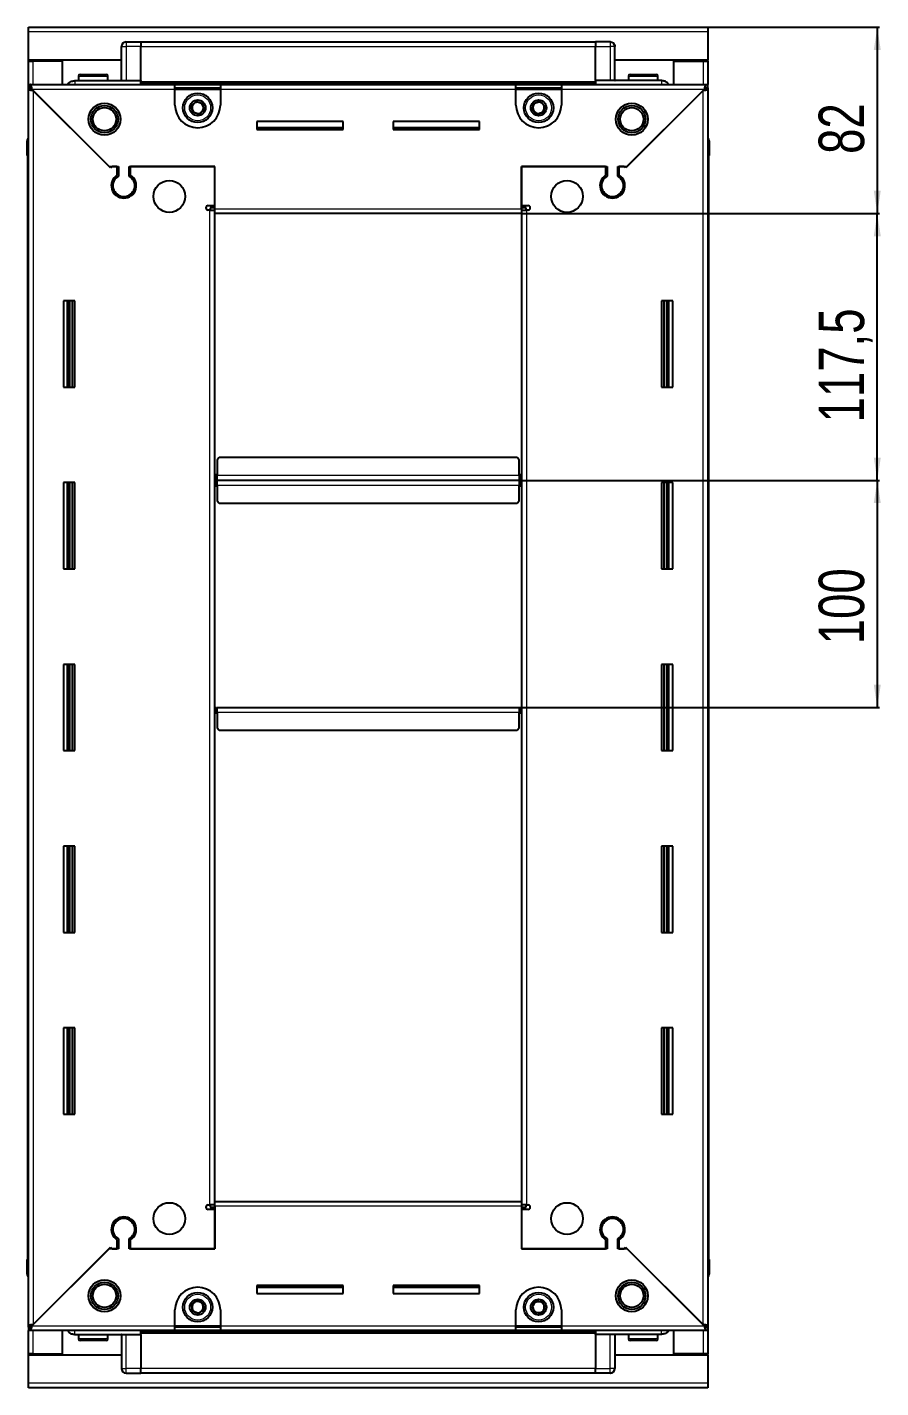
# Model space of a CAD drawing. Header units: millimetres. Extents: x 1014 to 4002, y -1721 to 1124.
# Drawn here: x 3627 to 4002, y 394 to 993 of the extents above; entities that cross this region are included whole.
import ezdxf

# ---------------------------------------------------------------- set-up
doc = ezdxf.new("R2010")
doc.units = ezdxf.units.MM
doc.layers.add('FORMAT', color=7, linetype='Continuous')
doc.styles.add('SLDTEXTSTYLE0', font='TXT', dxfattribs={"width": 0.75})
doc.dimstyles.new('SLDDIMSTYLE0', dxfattribs={"dimtxt": 20, "dimasz": 10, "dimexe": 0, "dimexo": 0.0625, "dimgap": 5, "dimtad": 2, "dimdec": 1, "dimrnd": 1e-09, "dimzin": 12, "dimdsep": 46, "dimtxsty": 'SLDTEXTSTYLE0', "dimsah": 1, "dimcen": 0.09, "dimadec": 0, "dimazin": 3, "dimtfac": 1, "dimtofl": 0, "dimtmove": 0, "dimatfit": 3, "dimfxl": 0, "dimfrac": 2, "dimtolj": 1, "dimtzin": 12, "dimarcsym": 0})

# ---------------------------------------------------------------- blocks, each defined once
blk = doc.blocks.new('_D_5')
at = {"layer": 'FORMAT'}
for p, q in [((3926.08, 993.07), (4001.57, 993.07)), ((4000.57, 993.07), (4000.57, 911.07)), ((3844.08, 911.07), (4001.57, 911.07))]:
    blk.add_line(p, q, dxfattribs=at)
for points in [[(4000.57, 993.07), (3999.04, 983.07), (4002.11, 983.07)], [(4000.57, 911.07), (4002.11, 921.07), (3999.04, 921.07)]]:
    blk.add_solid(points, dxfattribs=at)
at = {"layer": 'FORMAT', "insert": (3974.79, 937.29), "char_height": 20, "attachment_point": 1, "rotation": 90, "style": 'SLDTEXTSTYLE0'}
blk.add_mtext('82', dxfattribs=at)
blk = doc.blocks.new('_D_6')
at = {"layer": 'FORMAT'}
for p, q in [((3844.08, 911.07), (4001.57, 911.07)), ((4000.57, 793.57), (4000.57, 911.07)), ((3843.08, 793.57), (4001.57, 793.57))]:
    blk.add_line(p, q, dxfattribs=at)
for points in [[(4000.57, 911.07), (3999.04, 901.07), (4002.11, 901.07)], [(4000.57, 793.57), (4002.11, 803.57), (3999.04, 803.57)]]:
    blk.add_solid(points, dxfattribs=at)
at = {"layer": 'FORMAT', "insert": (3974.79, 819.07), "char_height": 20, "attachment_point": 1, "rotation": 90, "style": 'SLDTEXTSTYLE0'}
blk.add_mtext('117,5', dxfattribs=at)
blk = doc.blocks.new('_D_7')
at = {"layer": 'FORMAT'}
for p, q in [((3843.08, 793.57), (4001.57, 793.57)), ((4000.57, 793.57), (4000.57, 693.57)), ((3843.08, 693.57), (4001.57, 693.57))]:
    blk.add_line(p, q, dxfattribs=at)
for points in [[(4000.57, 793.57), (3999.04, 783.57), (4002.11, 783.57)], [(4000.57, 693.57), (4002.11, 703.57), (3999.04, 703.57)]]:
    blk.add_solid(points, dxfattribs=at)
at = {"layer": 'FORMAT', "insert": (3974.79, 721.4), "char_height": 20, "attachment_point": 1, "rotation": 90, "style": 'SLDTEXTSTYLE0'}
blk.add_mtext('100', dxfattribs=at)

msp = doc.modelspace()

# ---------------------------------------------------------------- linework, layer by layer
at = {"color": 7, "linetype": 'Continuous', "lineweight": 25}
for p, q in [((3627.07, 990.97), (3627.07, 993.07)), ((3627.07, 993.07), (3926.07, 993.07)), ((3627.07, 978.57), (3627.07, 990.97)), ((3926.07, 993.07), (3926.07, 990.97)), ((3926.07, 990.97), (3926.07, 978.57)), ((3668.07, 969.57), (3668.07, 984.57)), ((3668.75, 986.07), (3668.75, 986.07)), ((3670.07, 986.57), (3676.57, 986.57)), ((3670.07, 986.57), (3676.57, 986.57)), ((3676.57, 986.57), (3676.57, 986.57)), ((3676.57, 986.57), (3676.57, 986.57)), ((3676.57, 986.57), (3676.57, 984.57)), ((3876.57, 986.42), (3676.57, 986.42)), ((3676.57, 969.57), (3676.57, 984.57)), ((3876.57, 986.57), (3876.57, 986.57)), ((3883.07, 986.57), (3876.57, 986.57)), ((3883.07, 986.57), (3876.57, 986.57)), ((3876.57, 986.57), (3876.57, 984.57)), ((3876.57, 969.57), (3876.57, 984.57)), ((3885.07, 984.57), (3885.07, 984.57)), ((3885.07, 969.57), (3885.07, 984.57)), ((3668.07, 978.57), (3627.07, 978.57)), ((3627.07, 978.07), (3627.07, 978.57)), ((3627.07, 978.07), (3629.17, 978.07)), ((3627.07, 967.82), (3627.07, 978.07)), ((3628.57, 978.07), (3628.57, 978.57)), ((3642.07, 978.07), (3629.17, 978.07)), ((3642.07, 967.82), (3642.07, 978.07)), ((3926.07, 978.57), (3885.07, 978.57)), ((3911.07, 967.82), (3911.07, 978.07)), ((3911.07, 978.07), (3923.97, 978.07)), ((3923.97, 978.07), (3926.07, 978.07)), ((3924.57, 978.07), (3924.57, 978.57)), ((3926.07, 978.07), (3926.07, 978.57)), ((3926.07, 978.07), (3926.07, 967.82)), ((3649.07, 971.47), (3649.07, 969.57)), ((3649.87, 972.27), (3661.27, 972.27)), ((3662.07, 969.57), (3662.07, 971.47)), ((3891.07, 971.47), (3891.07, 969.57)), ((3891.87, 972.27), (3903.27, 972.27)), ((3904.07, 969.57), (3904.07, 971.47)), ((3627.07, 966.32), (3627.07, 967.82)), ((3627.07, 967.82), (3628.07, 967.82)), ((3627.07, 965.82), (3627.07, 966.32)), ((3627.07, 966.32), (3628.07, 966.32)), ((3627.07, 421.32), (3627.07, 965.82)), ((3628.57, 965.82), (3627.07, 965.82)), ((3628.07, 967.82), (3691.57, 967.82)), ((3628.07, 966.32), (3628.07, 967.82)), ((3628.67, 965.72), (3662.57, 931.82)), ((3663.27, 931.12), (3629.17, 965.22)), ((3647.57, 969.57), (3676.57, 969.57)), ((3676.5, 967.82), (3676.57, 969.54)), ((3676.57, 969.57), (3676.57, 969.07)), ((3676.57, 968.42), (3876.57, 968.42)), ((3691.57, 965.72), (3691.57, 967.82)), ((3691.57, 967.82), (3711.57, 967.82)), ((3691.57, 966.32), (3711.57, 966.32)), ((3691.57, 958.82), (3691.57, 965.72)), ((3711.57, 967.82), (3711.57, 965.72)), ((3711.57, 967.82), (3841.57, 967.82)), ((3711.57, 965.72), (3711.57, 958.82)), ((3841.57, 965.72), (3841.57, 967.82)), ((3841.57, 967.82), (3861.57, 967.82)), ((3841.57, 966.32), (3861.57, 966.32)), ((3841.57, 958.82), (3841.57, 965.72)), ((3861.57, 967.82), (3925.07, 967.82)), ((3861.57, 967.82), (3861.57, 965.72)), ((3861.57, 965.72), (3861.57, 958.82)), ((3876.57, 969.57), (3876.57, 969.07)), ((3905.57, 969.57), (3876.57, 969.57)), ((3876.57, 969.54), (3876.65, 967.82)), ((3923.97, 965.22), (3889.87, 931.12)), ((3890.57, 931.82), (3924.47, 965.72)), ((3924.57, 965.82), (3926.07, 965.82)), ((3925.07, 966.32), (3925.07, 967.82)), ((3925.07, 967.82), (3926.07, 967.82)), ((3925.07, 966.32), (3926.07, 966.32)), ((3926.07, 966.32), (3926.07, 967.82)), ((3926.07, 966.32), (3926.07, 965.82)), ((3926.07, 965.82), (3926.07, 421.32)), ((3765.57, 951.57), (3727.57, 951.57)), ((3727.57, 951.57), (3727.57, 948.07)), ((3765.57, 948.82), (3727.57, 948.82)), ((3727.57, 948.07), (3765.57, 948.07)), ((3765.57, 948.07), (3765.57, 951.57)), ((3825.57, 951.57), (3787.57, 951.57)), ((3787.57, 951.57), (3787.57, 948.07)), ((3825.57, 948.82), (3787.57, 948.82)), ((3787.57, 948.07), (3825.57, 948.07)), ((3825.57, 948.07), (3825.57, 951.57)), ((3626.57, 943.07), (3626.57, 936.57)), ((3626.57, 936.57), (3626.57, 943.07)), ((3926.07, 944.39), (3926.07, 944.39)), ((3926.57, 943.07), (3926.57, 936.57)), ((3926.57, 936.57), (3926.57, 943.07)), ((3626.57, 936.57), (3626.57, 936.57)), ((3627.07, 936.57), (3626.57, 936.57)), ((3626.72, 936.57), (3626.72, 450.57)), ((3926.07, 936.57), (3926.57, 936.57)), ((3926.42, 450.57), (3926.42, 936.57)), ((3926.57, 936.57), (3926.57, 936.57)), ((3926.57, 936.57), (3926.57, 936.57)), ((3662.57, 931.82), (3666.77, 931.82)), ((3663.97, 931.82), (3663.27, 931.12)), ((3666.07, 931.82), (3663.97, 931.82)), ((3666.07, 931.82), (3666.07, 927.93)), ((3666.77, 931.82), (3666.77, 927.53)), ((3671.37, 931.82), (3709.07, 931.82)), ((3671.37, 927.53), (3671.37, 931.82)), ((3672.07, 927.93), (3672.07, 931.82)), ((3709.07, 931.82), (3672.07, 931.82)), ((3709.07, 914.57), (3709.07, 931.82)), ((3709.07, 913.17), (3709.07, 931.82)), ((3844.07, 931.82), (3844.07, 914.57)), ((3881.07, 931.82), (3844.07, 931.82)), ((3844.07, 931.82), (3881.77, 931.82)), ((3844.07, 913.17), (3844.07, 931.82)), ((3881.07, 931.82), (3881.07, 927.93)), ((3881.77, 931.82), (3881.77, 927.53)), ((3886.37, 931.82), (3890.57, 931.82)), ((3886.37, 927.53), (3886.37, 931.82)), ((3889.17, 931.82), (3887.07, 931.82)), ((3887.07, 927.93), (3887.07, 931.82)), ((3889.87, 931.12), (3889.17, 931.82)), ((3667.07, 918.96), (3667.07, 918.2)), ((3886.07, 918.96), (3886.07, 918.2)), ((3706.22, 914.57), (3709.07, 914.57)), ((3706.97, 912.57), (3706.22, 912.57)), ((3706.97, 912.57), (3709.07, 912.57)), ((3709.07, 913.57), (3707.07, 913.57)), ((3707.07, 913.57), (3707.07, 912.57)), ((3709.07, 911.07), (3709.07, 913.17)), ((3709.07, 476.07), (3709.07, 911.07)), ((3844.07, 911.07), (3709.07, 911.07)), ((3844.07, 914.57), (3846.92, 914.57)), ((3846.07, 913.57), (3844.07, 913.57)), ((3844.07, 913.17), (3844.07, 911.07)), ((3844.07, 912.57), (3846.17, 912.57)), ((3844.07, 911.07), (3844.07, 476.07)), ((3846.07, 912.57), (3846.07, 913.57)), ((3846.92, 912.57), (3846.17, 912.57)), ((3647.57, 872.57), (3642.57, 872.57)), ((3642.57, 872.57), (3642.57, 834.57)), ((3644.72, 834.57), (3644.72, 872.57)), ((3646.52, 834.57), (3646.52, 872.57)), ((3646.55, 834.57), (3646.55, 872.57)), ((3647.57, 834.57), (3647.57, 872.57)), ((3905.57, 872.57), (3905.57, 834.57)), ((3910.57, 872.57), (3905.57, 872.57)), ((3906.6, 872.57), (3906.6, 834.57)), ((3906.63, 872.57), (3906.63, 834.57)), ((3908.42, 872.57), (3908.42, 834.57)), ((3910.57, 834.57), (3910.57, 872.57)), ((3642.57, 834.57), (3647.57, 834.57)), ((3905.57, 834.57), (3910.57, 834.57)), ((3711.07, 803.57), (3710.07, 802.57)), ((3842.07, 803.57), (3711.07, 803.57)), ((3843.07, 802.57), (3842.07, 803.57)), ((3710.07, 802.57), (3710.07, 795.67)), ((3843.07, 795.67), (3843.07, 802.57)), ((3647.57, 792.57), (3642.57, 792.57)), ((3642.57, 792.57), (3642.57, 754.57)), ((3644.72, 754.57), (3644.72, 792.57)), ((3646.52, 754.57), (3646.52, 792.57)), ((3646.55, 754.57), (3646.55, 792.57)), ((3647.57, 754.57), (3647.57, 792.57)), ((3709.82, 793.57), (3709.07, 793.57)), ((3710.07, 796.42), (3709.82, 796.42)), ((3709.82, 796.42), (3709.82, 793.57)), ((3709.82, 793.57), (3709.82, 790.72)), ((3709.82, 790.72), (3710.07, 790.72)), ((3710.07, 793.57), (3710.07, 795.67)), ((3843.07, 793.57), (3710.07, 793.57)), ((3710.07, 791.47), (3710.07, 793.57)), ((3710.07, 791.47), (3710.07, 784.57)), ((3843.32, 796.42), (3843.07, 796.42)), ((3843.07, 795.67), (3843.07, 793.57)), ((3843.07, 793.57), (3843.07, 791.47)), ((3843.07, 784.57), (3843.07, 791.47)), ((3843.07, 790.72), (3843.32, 790.72)), ((3843.32, 793.57), (3843.32, 796.42)), ((3844.07, 793.57), (3843.32, 793.57)), ((3843.32, 790.72), (3843.32, 793.57)), ((3905.57, 792.57), (3905.57, 754.57)), ((3910.57, 792.57), (3905.57, 792.57)), ((3906.6, 792.57), (3906.6, 754.57)), ((3906.63, 792.57), (3906.63, 754.57)), ((3908.42, 792.57), (3908.42, 754.57)), ((3910.57, 754.57), (3910.57, 792.57)), ((3710.07, 784.57), (3711.07, 783.57)), ((3711.07, 783.57), (3842.07, 783.57)), ((3842.07, 783.57), (3843.07, 784.57)), ((3642.57, 754.57), (3647.57, 754.57)), ((3905.57, 754.57), (3910.57, 754.57)), ((3647.57, 712.57), (3642.57, 712.57)), ((3642.57, 712.57), (3642.57, 674.57)), ((3644.72, 674.57), (3644.72, 712.57)), ((3646.52, 674.57), (3646.52, 712.57)), ((3646.55, 674.57), (3646.55, 712.57)), ((3647.57, 674.57), (3647.57, 712.57)), ((3905.57, 712.57), (3905.57, 674.57)), ((3910.57, 712.57), (3905.57, 712.57)), ((3906.6, 712.57), (3906.6, 674.57)), ((3906.63, 712.57), (3906.63, 674.57)), ((3908.42, 712.57), (3908.42, 674.57)), ((3910.57, 674.57), (3910.57, 712.57)), ((3709.07, 693.57), (3709.82, 693.57)), ((3709.82, 693.57), (3709.82, 690.72)), ((3709.82, 690.72), (3710.07, 690.72)), ((3710.07, 693.57), (3843.07, 693.57)), ((3710.07, 691.47), (3710.07, 693.57)), ((3710.07, 691.47), (3710.07, 684.57)), ((3843.07, 693.57), (3843.07, 691.47)), ((3843.07, 684.57), (3843.07, 691.47)), ((3843.07, 690.72), (3843.32, 690.72)), ((3843.32, 690.72), (3843.32, 693.57)), ((3843.32, 693.57), (3844.07, 693.57)), ((3710.07, 684.57), (3711.07, 683.57)), ((3711.07, 683.57), (3842.07, 683.57)), ((3842.07, 683.57), (3843.07, 684.57)), ((3642.57, 674.57), (3647.57, 674.57)), ((3905.57, 674.57), (3910.57, 674.57)), ((3647.57, 632.57), (3642.57, 632.57)), ((3642.57, 632.57), (3642.57, 594.57)), ((3644.72, 594.57), (3644.72, 632.57)), ((3646.52, 594.57), (3646.52, 632.57)), ((3646.55, 594.57), (3646.55, 632.57)), ((3647.57, 594.57), (3647.57, 632.57)), ((3905.57, 632.57), (3905.57, 594.57)), ((3910.57, 632.57), (3905.57, 632.57)), ((3906.6, 632.57), (3906.6, 594.57)), ((3906.63, 632.57), (3906.63, 594.57)), ((3908.42, 632.57), (3908.42, 594.57)), ((3910.57, 594.57), (3910.57, 632.57)), ((3642.57, 594.57), (3647.57, 594.57)), ((3905.57, 594.57), (3910.57, 594.57)), ((3647.57, 552.57), (3642.57, 552.57)), ((3642.57, 552.57), (3642.57, 514.57)), ((3644.72, 514.57), (3644.72, 552.57)), ((3646.52, 514.57), (3646.52, 552.57)), ((3646.55, 514.57), (3646.55, 552.57)), ((3647.57, 514.57), (3647.57, 552.57)), ((3905.57, 552.57), (3905.57, 514.57)), ((3910.57, 552.57), (3905.57, 552.57)), ((3906.6, 552.57), (3906.6, 514.57)), ((3906.63, 552.57), (3906.63, 514.57)), ((3908.42, 552.57), (3908.42, 514.57)), ((3910.57, 514.57), (3910.57, 552.57)), ((3642.57, 514.57), (3647.57, 514.57)), ((3905.57, 514.57), (3910.57, 514.57)), ((3706.22, 474.57), (3706.97, 474.57)), ((3709.07, 474.57), (3706.97, 474.57)), ((3707.07, 474.57), (3707.07, 473.57)), ((3707.07, 473.57), (3709.07, 473.57)), ((3709.07, 473.97), (3709.07, 476.07)), ((3709.07, 476.07), (3844.07, 476.07)), ((3709.07, 473.97), (3709.07, 455.32)), ((3844.07, 476.07), (3844.07, 473.97)), ((3846.17, 474.57), (3844.07, 474.57)), ((3844.07, 473.97), (3844.07, 455.32)), ((3844.07, 473.57), (3846.07, 473.57)), ((3846.07, 473.57), (3846.07, 474.57)), ((3846.17, 474.57), (3846.92, 474.57)), ((3667.07, 468.94), (3667.07, 468.18)), ((3709.07, 472.57), (3706.22, 472.57)), ((3709.07, 455.32), (3709.07, 472.57)), ((3844.07, 472.57), (3844.07, 455.32)), ((3846.92, 472.57), (3844.07, 472.57)), ((3886.07, 468.94), (3886.07, 468.18)), ((3662.57, 455.32), (3628.67, 421.42)), ((3629.17, 421.92), (3663.27, 456.02)), ((3666.77, 455.32), (3662.57, 455.32)), ((3663.27, 456.02), (3663.97, 455.32)), ((3663.97, 455.32), (3666.07, 455.32)), ((3666.07, 459.21), (3666.07, 455.32)), ((3666.77, 459.61), (3666.77, 455.32)), ((3671.37, 455.32), (3671.37, 459.61)), ((3709.07, 455.32), (3671.37, 455.32)), ((3672.07, 455.32), (3672.07, 459.21)), ((3672.07, 455.32), (3709.07, 455.32)), ((3844.07, 455.32), (3881.07, 455.32)), ((3881.77, 455.32), (3844.07, 455.32)), ((3881.07, 459.21), (3881.07, 455.32)), ((3881.77, 459.61), (3881.77, 455.32)), ((3886.37, 455.32), (3886.37, 459.61)), ((3890.57, 455.32), (3886.37, 455.32)), ((3887.07, 455.32), (3887.07, 459.21)), ((3887.07, 455.32), (3889.17, 455.32)), ((3889.17, 455.32), (3889.87, 456.02)), ((3889.87, 456.02), (3923.97, 421.92)), ((3924.47, 421.42), (3890.57, 455.32)), ((3626.57, 444.07), (3626.57, 450.57)), ((3626.57, 450.57), (3626.57, 450.57)), ((3626.57, 450.57), (3626.57, 450.57)), ((3626.57, 450.57), (3626.57, 444.07)), ((3627.07, 450.57), (3626.57, 450.57)), ((3926.07, 450.57), (3926.57, 450.57)), ((3926.57, 450.57), (3926.57, 450.57)), ((3926.57, 444.07), (3926.57, 450.57)), ((3926.57, 450.57), (3926.57, 444.07)), ((3627.07, 442.75), (3627.07, 442.75)), ((3765.57, 439.07), (3727.57, 439.07)), ((3727.57, 439.07), (3727.57, 435.57)), ((3727.57, 438.32), (3765.57, 438.32)), ((3765.57, 435.57), (3765.57, 439.07)), ((3825.57, 439.07), (3787.57, 439.07)), ((3787.57, 439.07), (3787.57, 435.57)), ((3787.57, 438.32), (3825.57, 438.32)), ((3825.57, 435.57), (3825.57, 439.07)), ((3727.57, 435.57), (3765.57, 435.57)), ((3787.57, 435.57), (3825.57, 435.57)), ((3691.57, 421.42), (3691.57, 428.32)), ((3711.57, 428.32), (3711.57, 421.42)), ((3841.57, 421.42), (3841.57, 428.32)), ((3861.57, 428.32), (3861.57, 421.42)), ((3627.07, 420.82), (3627.07, 421.32)), ((3628.57, 421.32), (3627.07, 421.32)), ((3627.07, 420.82), (3627.07, 419.32)), ((3628.07, 420.82), (3627.07, 420.82)), ((3627.07, 409.07), (3627.07, 419.32)), ((3628.07, 419.32), (3627.07, 419.32)), ((3628.07, 420.82), (3628.07, 419.32)), ((3691.57, 419.32), (3628.07, 419.32)), ((3642.07, 409.07), (3642.07, 419.32)), ((3676.57, 417.6), (3676.5, 419.32)), ((3691.57, 419.32), (3691.57, 421.42)), ((3711.57, 420.82), (3691.57, 420.82)), ((3711.57, 419.32), (3691.57, 419.32)), ((3711.57, 421.42), (3711.57, 419.32)), ((3841.57, 419.32), (3711.57, 419.32)), ((3841.57, 419.32), (3841.57, 421.42)), ((3861.57, 420.82), (3841.57, 420.82)), ((3861.57, 419.32), (3841.57, 419.32)), ((3861.57, 421.42), (3861.57, 419.32)), ((3925.07, 419.32), (3861.57, 419.32)), ((3876.65, 419.32), (3876.57, 417.6)), ((3911.07, 409.07), (3911.07, 419.32)), ((3924.57, 421.32), (3926.07, 421.32)), ((3925.07, 420.82), (3925.07, 419.32)), ((3926.07, 420.82), (3925.07, 420.82)), ((3926.07, 419.32), (3925.07, 419.32)), ((3926.07, 421.32), (3926.07, 420.82)), ((3926.07, 420.82), (3926.07, 419.32)), ((3926.07, 419.32), (3926.07, 409.07)), ((3647.57, 417.57), (3676.57, 417.57)), ((3649.07, 417.57), (3649.07, 415.67)), ((3653.65, 414.87), (3649.87, 414.87)), ((3661.27, 414.87), (3653.65, 414.87)), ((3662.07, 415.67), (3662.07, 417.57)), ((3668.07, 417.57), (3668.07, 402.57)), ((3876.57, 418.72), (3676.57, 418.72)), ((3676.57, 417.57), (3676.57, 418.07)), ((3676.57, 417.57), (3676.57, 402.57)), ((3876.57, 417.57), (3876.57, 418.07)), ((3905.57, 417.57), (3876.57, 417.57)), ((3876.57, 417.57), (3876.57, 402.57)), ((3885.07, 417.57), (3885.07, 402.57)), ((3891.07, 417.57), (3891.07, 415.67)), ((3898.87, 414.87), (3891.87, 414.87)), ((3903.27, 414.87), (3898.87, 414.87)), ((3904.07, 415.67), (3904.07, 417.57)), ((3629.17, 409.07), (3627.07, 409.07)), ((3627.07, 408.57), (3627.07, 409.07)), ((3627.07, 396.17), (3627.07, 408.57)), ((3627.07, 408.57), (3668.07, 408.57)), ((3628.57, 408.57), (3628.57, 409.07)), ((3629.17, 409.07), (3642.07, 409.07)), ((3885.07, 408.57), (3926.07, 408.57)), ((3923.97, 409.07), (3911.07, 409.07)), ((3926.07, 409.07), (3923.97, 409.07)), ((3924.57, 408.57), (3924.57, 409.07)), ((3926.07, 408.57), (3926.07, 409.07)), ((3926.07, 408.57), (3926.07, 396.17)), ((3668.07, 402.57), (3668.07, 402.57)), ((3676.57, 400.57), (3676.57, 402.57)), ((3876.57, 400.57), (3876.57, 402.57)), ((3627.07, 394.07), (3627.07, 396.17)), ((3670.07, 400.57), (3676.57, 400.57)), ((3670.07, 400.57), (3676.57, 400.57)), ((3676.57, 400.72), (3876.57, 400.72)), ((3676.57, 400.57), (3676.57, 400.57)), ((3883.07, 400.57), (3876.57, 400.57)), ((3876.57, 400.57), (3876.57, 400.57)), ((3876.57, 400.57), (3876.57, 400.57)), ((3883.07, 400.57), (3876.57, 400.57)), ((3884.4, 401.07), (3884.4, 401.07)), ((3926.07, 396.17), (3926.07, 394.07)), ((3926.07, 394.07), (3627.07, 394.07))]:
    msp.add_line(p, q, dxfattribs=at)
at = {"color": 8, "linetype": 'Continuous', "lineweight": 18}
for p, q in [((3926.07, 990.97), (3627.07, 990.97)), ((3668.07, 984.57), (3670.07, 984.57)), ((3670.07, 986.57), (3670.07, 984.57)), ((3670.07, 984.57), (3670.07, 969.57)), ((3676.57, 984.57), (3670.07, 984.57)), ((3876.57, 984.42), (3676.57, 984.42)), ((3876.57, 984.57), (3883.07, 984.57)), ((3883.07, 986.57), (3883.07, 984.57)), ((3885.07, 984.57), (3883.07, 984.57)), ((3883.07, 984.57), (3883.07, 969.57)), ((3629.17, 978.07), (3629.17, 978.57)), ((3629.17, 967.82), (3629.17, 978.07)), ((3923.97, 978.57), (3923.97, 978.07)), ((3923.97, 978.07), (3923.97, 967.82)), ((3649.07, 971.47), (3662.07, 971.47)), ((3891.07, 971.47), (3904.07, 971.47)), ((3691.57, 965.72), (3628.67, 965.72)), ((3629.17, 965.22), (3629.17, 421.92)), ((3876.57, 969.07), (3676.57, 969.07)), ((3876.57, 967.84), (3676.57, 967.84)), ((3691.57, 965.72), (3711.57, 965.72)), ((3841.57, 965.72), (3711.57, 965.72)), ((3841.57, 965.72), (3861.57, 965.72)), ((3924.47, 965.72), (3861.57, 965.72)), ((3923.97, 421.92), (3923.97, 965.22)), ((3627.07, 943.07), (3626.57, 943.07)), ((3926.07, 943.07), (3926.57, 943.07)), ((3706.97, 474.57), (3706.97, 912.57)), ((3709.07, 913.17), (3844.07, 913.17)), ((3846.17, 912.57), (3846.17, 474.57)), ((3644.07, 872.57), (3644.07, 834.57)), ((3645.31, 872.57), (3645.31, 834.57)), ((3907.84, 834.57), (3907.84, 872.57)), ((3909.07, 834.57), (3909.07, 872.57)), ((3644.07, 792.57), (3644.07, 754.57)), ((3645.31, 792.57), (3645.31, 754.57)), ((3843.07, 795.67), (3710.07, 795.67)), ((3710.07, 791.47), (3843.07, 791.47)), ((3907.84, 754.57), (3907.84, 792.57)), ((3909.07, 754.57), (3909.07, 792.57)), ((3644.07, 712.57), (3644.07, 674.57)), ((3645.31, 712.57), (3645.31, 674.57)), ((3907.84, 674.57), (3907.84, 712.57)), ((3909.07, 674.57), (3909.07, 712.57)), ((3710.07, 691.47), (3843.07, 691.47)), ((3644.07, 632.57), (3644.07, 594.57)), ((3645.31, 632.57), (3645.31, 594.57)), ((3907.84, 594.57), (3907.84, 632.57)), ((3909.07, 594.57), (3909.07, 632.57)), ((3644.07, 552.57), (3644.07, 514.57)), ((3645.31, 552.57), (3645.31, 514.57)), ((3907.84, 514.57), (3907.84, 552.57)), ((3909.07, 514.57), (3909.07, 552.57)), ((3844.07, 473.97), (3709.07, 473.97)), ((3627.07, 444.07), (3626.57, 444.07)), ((3926.07, 444.07), (3926.57, 444.07)), ((3628.67, 421.42), (3691.57, 421.42)), ((3629.17, 409.07), (3629.17, 419.32)), ((3676.57, 419.31), (3876.57, 419.31)), ((3711.57, 421.42), (3691.57, 421.42)), ((3711.57, 421.42), (3841.57, 421.42)), ((3861.57, 421.42), (3841.57, 421.42)), ((3861.57, 421.42), (3924.47, 421.42)), ((3923.97, 419.32), (3923.97, 409.07)), ((3653.38, 415.67), (3649.07, 415.67)), ((3662.07, 415.67), (3653.38, 415.67)), ((3670.07, 402.57), (3670.07, 417.57)), ((3676.57, 418.07), (3876.57, 418.07)), ((3883.07, 402.57), (3883.07, 417.57)), ((3899.05, 415.67), (3891.07, 415.67)), ((3904.07, 415.67), (3899.05, 415.67)), ((3629.17, 408.57), (3629.17, 409.07)), ((3923.97, 409.07), (3923.97, 408.57)), ((3668.07, 402.57), (3670.07, 402.57)), ((3670.07, 400.57), (3670.07, 402.57)), ((3676.57, 402.57), (3670.07, 402.57)), ((3676.57, 402.72), (3876.57, 402.72)), ((3876.57, 402.57), (3883.07, 402.57)), ((3885.07, 402.57), (3883.07, 402.57)), ((3883.07, 400.57), (3883.07, 402.57)), ((3926.07, 396.17), (3627.07, 396.17))]:
    msp.add_line(p, q, dxfattribs=at)
at = {"color": 7, "linetype": 'Continuous', "lineweight": 25, "flags": 128}
msp.add_lwpolyline([(3884.93, 985.32), (3885.04, 984.96), (3885.07, 984.57)], dxfattribs=at)
at = {"color": 7, "linetype": 'Continuous', "lineweight": 25}
for centre, radius in [((3660.57, 952.57), 7), ((3660.57, 952.57), 6.03), ((3701.57, 957.57), 6.5), ((3701.57, 957.57), 3.46), ((3851.57, 957.57), 6.5), ((3851.57, 957.57), 3.46), ((3892.57, 952.57), 7), ((3892.57, 952.57), 6.03), ((3660.57, 952.57), 5.1), ((3892.57, 952.57), 5.1), ((3689.07, 918.57), 7), ((3864.07, 918.57), 7), ((3689.07, 468.57), 7), ((3864.07, 468.57), 7), ((3660.57, 434.57), 7), ((3660.57, 434.57), 6.02), ((3660.57, 434.57), 5.1), ((3892.57, 434.57), 7), ((3892.57, 434.57), 6.03), ((3892.57, 434.57), 5.1), ((3701.57, 429.57), 6.5), ((3701.57, 429.57), 3.46), ((3851.57, 429.57), 6.5), ((3851.57, 429.57), 3.46)]:
    msp.add_circle(centre, radius, dxfattribs=at)
at = {"color": 8, "linetype": 'Continuous', "lineweight": 18}
for centre in [(3701.57, 957.57), (3851.57, 957.57), (3701.57, 429.57), (3851.57, 429.57)]:
    msp.add_circle(centre, 5.7, dxfattribs=at)
at = {"color": 7, "linetype": 'Continuous', "lineweight": 25}
for centre, radius, start, end in [((3670.07, 984.57), 2, 90, 180), ((3883.07, 984.57), 2, 0, 90), ((3649.87, 971.47), 0.8, 90, 180), ((3661.27, 971.47), 0.8, 0, 90), ((3891.87, 971.47), 0.8, 90, 180), ((3903.27, 971.47), 0.8, 0, 90), ((3667.87, 969.77), 0.2, 270, 0), ((3885.27, 969.77), 0.2, 180, 270), ((3701.57, 958.82), 10, 180, 270), ((3701.57, 957.57), 2.5, 134.01559, 194.01559), ((3701.57, 957.57), 2.5, 74.01559, 134.01559), ((3701.57, 958.82), 10, 270, 0), ((3701.57, 957.57), 2.5, 14.01559, 74.01559), ((3851.57, 958.82), 10, 180, 270), ((3851.57, 957.57), 2.5, 160.11158, 220.11158), ((3851.57, 957.57), 2.5, 100.11158, 160.11158), ((3851.57, 957.57), 2.5, 40.11158, 100.11158), ((3851.57, 958.82), 10, 270, 0), ((3851.57, 957.57), 2.5, 340.11158, 40.11158), ((3701.57, 957.57), 2.5, 194.01559, 254.01559), ((3701.57, 957.57), 2.5, 254.01559, 314.01559), ((3701.57, 957.57), 2.5, 314.01559, 14.01559), ((3851.57, 957.57), 2.5, 220.11158, 280.11158), ((3851.57, 957.57), 2.5, 280.11158, 340.11158), ((3628.57, 943.07), 2, 138.57492, 180), ((3628.57, 943.07), 2, 138.59038, 180), ((3924.57, 943.07), 2, 0, 41.40962), ((3924.57, 943.07), 2, 0, 41.40962), ((3669.07, 923.32), 5.5, 123.05573, 56.94427), ((3669.07, 923.32), 4.8, 118.63099, 61.36901), ((3884.07, 923.32), 5.5, 123.05573, 56.94427), ((3884.07, 923.32), 4.8, 118.63099, 61.36901), ((3706.22, 913.57), 1, 90, 270), ((3846.92, 913.57), 1, 270, 90), ((3706.22, 473.57), 1, 90, 270), ((3846.92, 473.57), 1, 270, 90), ((3669.07, 463.82), 5.5, 303.05573, 236.94427), ((3669.07, 463.82), 4.8, 298.63099, 241.36901), ((3884.07, 463.82), 5.5, 303.05573, 236.94427), ((3884.07, 463.82), 4.8, 298.63099, 241.36901), ((3628.57, 444.07), 2, 180, 199.56674), ((3628.57, 444.07), 2, 180, 221.40962), ((3924.57, 444.07), 2, 318.59038, 0), ((3628.57, 444.07), 2, 213.78451, 221.40962), ((3701.57, 428.32), 10, 90, 180), ((3701.57, 428.32), 10, 0, 90), ((3851.57, 428.32), 10, 90, 180), ((3851.57, 428.32), 10, 0, 90), ((3701.57, 429.57), 2.5, 127.47401, 187.47401), ((3701.57, 429.57), 2.5, 67.47401, 127.47401), ((3701.57, 429.57), 2.5, 7.47401, 67.47401), ((3851.57, 429.57), 2.5, 87.04236, 147.04236), ((3851.57, 429.57), 2.5, 27.04236, 87.04236), ((3701.57, 429.57), 2.5, 187.47401, 247.47401), ((3701.57, 429.57), 2.5, 247.47401, 307.47401), ((3701.57, 429.57), 2.5, 307.47401, 7.47401), ((3851.57, 429.57), 2.5, 147.04236, 207.04236), ((3851.57, 429.57), 2.5, 207.04236, 267.04236), ((3851.57, 429.57), 2.5, 267.04236, 327.04236), ((3851.57, 429.57), 2.5, 327.04236, 27.04236), ((3649.87, 415.67), 0.8, 180, 270), ((3661.27, 415.67), 0.8, 270, 360), ((3667.87, 417.37), 0.2, 0, 90), ((3885.27, 417.37), 0.2, 90, 180), ((3891.87, 415.67), 0.8, 180, 270), ((3903.27, 415.67), 0.8, 270, 360), ((3670.07, 402.57), 2, 180, 270), ((3670.07, 402.57), 2, 180, 270), ((3883.07, 402.57), 2, 270, 0), ((3883.07, 402.57), 2, 311.40962, 360), ((3883.07, 402.57), 2, 270, 288.58003), ((3883.07, 402.57), 2, 303.94202, 311.40962)]:
    msp.add_arc(centre, radius, start, end, dxfattribs=at)
for points, knots in [([(3627.07, 965.82), (3627.1, 965.78), (3627.15, 965.69), (3627.55, 965.55), (3628.1, 965.42), (3628.68, 965.31), (3629.05, 965.24), (3629.17, 965.22)], [0, 0, 0, 0, 0.230255, 0.448522, 0.666786, 0.88505, 1, 1, 1, 1]), ([(3628.67, 965.72), (3628.63, 965.97), (3628.54, 966.47), (3628.4, 967.11), (3628.27, 967.57), (3628.16, 967.79), (3628.1, 967.81), (3628.07, 967.82)], [0, 0, 0, 0, 0.230255, 0.448522, 0.666786, 0.88505, 1, 1, 1, 1]), ([(3644.36, 967.82), (3644.48, 968.02), (3644.87, 968.67), (3646.02, 969.38), (3647.06, 969.51), (3647.57, 969.57)], [0, 0, 0, 0, 0.1822499, 0.5911249, 1, 1, 1, 1]), ([(3676.57, 969.57), (3676.57, 969.53), (3676.57, 969.46), (3676.57, 968.84), (3676.57, 968.28), (3676.57, 967.91), (3676.57, 967.9)], [0, 0, 0, 0, 0.330266, 0.660532, 0.990799, 1, 1, 1, 1]), ([(3876.57, 969.57), (3876.57, 969.53), (3876.57, 969.46), (3876.57, 968.84), (3876.57, 968.28), (3876.57, 967.91), (3876.57, 967.9)], [0, 0, 0, 0, 0.330266, 0.660532, 0.990799, 1, 1, 1, 1]), ([(3908.79, 967.82), (3908.67, 968.02), (3908.28, 968.67), (3907.13, 969.38), (3906.09, 969.51), (3905.57, 969.57)], [0, 0, 0, 0, 0.1822499, 0.5911249, 1, 1, 1, 1]), ([(3923.97, 965.22), (3924.23, 965.27), (3924.72, 965.36), (3925.36, 965.49), (3925.83, 965.62), (3926.05, 965.73), (3926.07, 965.8), (3926.07, 965.82)], [0, 0, 0, 0, 0.2302553, 0.4485219, 0.6667858, 0.8850496, 1, 1, 1, 1]), ([(3925.07, 967.82), (3925.03, 967.79), (3924.94, 967.74), (3924.8, 967.35), (3924.67, 966.79), (3924.56, 966.21), (3924.5, 965.85), (3924.47, 965.72)], [0, 0, 0, 0, 0.2302553, 0.4485219, 0.6667858, 0.8850496, 1, 1, 1, 1]), ([(3698.8, 958.37), (3699.17, 958.72), (3699.86, 959.39), (3700.55, 960.06), (3700.87, 960.37)], [0, 0, 0, 0, 0.534686, 1, 1, 1, 1]), ([(3700.87, 960.37), (3701.37, 960.23), (3702.3, 959.96), (3703.22, 959.7), (3703.65, 959.58)], [0, 0, 0, 0, 0.534686, 1, 1, 1, 1]), ([(3703.65, 959.58), (3703.68, 959.46), (3703.83, 958.87), (3704.07, 957.91), (3704.27, 957.11), (3704.35, 956.78)], [0, 0, 0, 0, 0.133125, 0.637099, 1, 1, 1, 1]), ([(3848.73, 957.06), (3848.77, 957.18), (3848.98, 957.74), (3849.32, 958.68), (3849.6, 959.45), (3849.71, 959.78)], [0, 0, 0, 0, 0.133125, 0.637099, 1, 1, 1, 1]), ([(3849.71, 959.78), (3850.22, 959.87), (3851.17, 960.04), (3852.12, 960.21), (3852.56, 960.29)], [0, 0, 0, 0, 0.534686, 1, 1, 1, 1]), ([(3852.56, 960.29), (3852.89, 959.89), (3853.51, 959.15), (3854.13, 958.42), (3854.42, 958.08)], [0, 0, 0, 0, 0.5346859, 1, 1, 1, 1]), ([(3699.5, 955.57), (3699.41, 955.9), (3699.22, 956.7), (3698.97, 957.66), (3698.83, 958.24), (3698.8, 958.37)], [0, 0, 0, 0, 0.362901, 0.866875, 1, 1, 1, 1]), ([(3702.27, 954.77), (3701.78, 954.91), (3700.85, 955.18), (3699.93, 955.44), (3699.5, 955.57)], [0, 0, 0, 0, 0.5346859, 1, 1, 1, 1]), ([(3704.35, 956.78), (3703.98, 956.42), (3703.28, 955.75), (3702.59, 955.08), (3702.27, 954.77)], [0, 0, 0, 0, 0.534686, 1, 1, 1, 1]), ([(3850.59, 954.86), (3850.26, 955.25), (3849.64, 955.99), (3849.02, 956.72), (3848.73, 957.06)], [0, 0, 0, 0, 0.534686, 1, 1, 1, 1]), ([(3853.43, 955.36), (3852.93, 955.27), (3851.98, 955.1), (3851.03, 954.93), (3850.59, 954.86)], [0, 0, 0, 0, 0.534686, 1, 1, 1, 1]), ([(3854.42, 958.08), (3854.3, 957.75), (3854.02, 956.98), (3853.68, 956.04), (3853.48, 955.48), (3853.43, 955.36)], [0, 0, 0, 0, 0.362901, 0.866875, 1, 1, 1, 1]), ([(3698.91, 430.68), (3699.01, 430.75), (3699.48, 431.12), (3700.27, 431.72), (3700.92, 432.22), (3701.2, 432.43)], [0, 0, 0, 0, 0.133125, 0.637099, 1, 1, 1, 1]), ([(3701.2, 432.43), (3701.67, 432.24), (3702.57, 431.87), (3703.45, 431.5), (3703.86, 431.33)], [0, 0, 0, 0, 0.534686, 1, 1, 1, 1]), ([(3703.86, 431.33), (3703.93, 430.82), (3704.06, 429.86), (3704.18, 428.91), (3704.24, 428.47)], [0, 0, 0, 0, 0.534686, 1, 1, 1, 1]), ([(3848.69, 429.72), (3848.97, 430.15), (3849.5, 430.96), (3850.02, 431.77), (3850.26, 432.14)], [0, 0, 0, 0, 0.534686, 1, 1, 1, 1]), ([(3850.26, 432.14), (3850.39, 432.14), (3850.98, 432.1), (3851.98, 432.05), (3852.8, 432.01), (3853.14, 431.99)], [0, 0, 0, 0, 0.133125, 0.637099, 1, 1, 1, 1]), ([(3853.14, 431.99), (3853.38, 431.53), (3853.82, 430.67), (3854.25, 429.82), (3854.46, 429.42)], [0, 0, 0, 0, 0.534686, 1, 1, 1, 1]), ([(3699.28, 427.81), (3699.22, 428.33), (3699.09, 429.28), (3698.97, 430.23), (3698.91, 430.68)], [0, 0, 0, 0, 0.534686, 1, 1, 1, 1]), ([(3701.95, 426.71), (3701.47, 426.91), (3700.58, 427.28), (3699.7, 427.64), (3699.28, 427.81)], [0, 0, 0, 0, 0.5346859, 1, 1, 1, 1]), ([(3704.24, 428.47), (3703.97, 428.26), (3703.31, 427.75), (3702.52, 427.15), (3702.05, 426.78), (3701.95, 426.71)], [0, 0, 0, 0, 0.362901, 0.866875, 1, 1, 1, 1]), ([(3850, 427.15), (3849.77, 427.61), (3849.33, 428.47), (3848.89, 429.32), (3848.69, 429.72)], [0, 0, 0, 0, 0.534686, 1, 1, 1, 1]), ([(3852.89, 427), (3852.54, 427.02), (3851.72, 427.06), (3850.73, 427.11), (3850.13, 427.14), (3850, 427.15)], [0, 0, 0, 0, 0.362901, 0.866875, 1, 1, 1, 1]), ([(3854.46, 429.42), (3854.18, 428.99), (3853.65, 428.18), (3853.13, 427.37), (3852.89, 427)], [0, 0, 0, 0, 0.534686, 1, 1, 1, 1]), ([(3629.17, 421.92), (3628.92, 421.88), (3628.43, 421.79), (3627.79, 421.65), (3627.32, 421.52), (3627.1, 421.41), (3627.08, 421.34), (3627.07, 421.32)], [0, 0, 0, 0, 0.2302553, 0.4485219, 0.6667858, 0.8850496, 1, 1, 1, 1]), ([(3628.07, 419.32), (3628.12, 419.35), (3628.21, 419.4), (3628.34, 419.79), (3628.47, 420.35), (3628.58, 420.93), (3628.65, 421.3), (3628.67, 421.42)], [0, 0, 0, 0, 0.2302553, 0.4485219, 0.6667858, 0.8850496, 1, 1, 1, 1]), ([(3644.36, 419.32), (3644.48, 419.12), (3644.87, 418.47), (3646.02, 417.76), (3647.06, 417.63), (3647.57, 417.57)], [0, 0, 0, 0, 0.18225, 0.591125, 1, 1, 1, 1]), ([(3676.57, 417.57), (3676.57, 417.61), (3676.57, 417.68), (3676.57, 418.3), (3676.57, 418.88), (3676.57, 419.28), (3676.57, 419.31)], [0, 0, 0, 0, 0.324279, 0.648558, 0.972836, 1, 1, 1, 1]), ([(3876.57, 417.57), (3876.57, 417.61), (3876.57, 417.68), (3876.57, 418.3), (3876.57, 418.88), (3876.57, 419.28), (3876.57, 419.31)], [0, 0, 0, 0, 0.324279, 0.648558, 0.972836, 1, 1, 1, 1]), ([(3908.79, 419.32), (3908.67, 419.12), (3908.28, 418.47), (3907.13, 417.76), (3906.09, 417.63), (3905.57, 417.57)], [0, 0, 0, 0, 0.18225, 0.591125, 1, 1, 1, 1]), ([(3926.07, 421.32), (3926.05, 421.37), (3926, 421.46), (3925.6, 421.59), (3925.04, 421.72), (3924.46, 421.83), (3924.1, 421.9), (3923.97, 421.92)], [0, 0, 0, 0, 0.230255, 0.448522, 0.666786, 0.88505, 1, 1, 1, 1]), ([(3924.47, 421.42), (3924.52, 421.17), (3924.61, 420.67), (3924.74, 420.03), (3924.87, 419.57), (3924.98, 419.35), (3925.05, 419.33), (3925.07, 419.32)], [0, 0, 0, 0, 0.230255, 0.448522, 0.666786, 0.88505, 1, 1, 1, 1])]:
    msp.add_open_spline(points, degree=3, knots=knots, dxfattribs=at)
for points in [[(3628.67, 965.72), (3628.62, 965.8), (3628.52, 965.96), (3628.37, 966.16), (3628.22, 966.29), (3628.12, 966.31), (3628.07, 966.32)], [(3628.57, 965.82), (3628.58, 965.77), (3628.6, 965.67), (3628.74, 965.52), (3628.94, 965.37), (3629.1, 965.27), (3629.17, 965.22)], [(3923.97, 965.22), (3924.05, 965.27), (3924.21, 965.37), (3924.41, 965.52), (3924.55, 965.67), (3924.56, 965.77), (3924.57, 965.82)], [(3925.07, 966.32), (3925.02, 966.31), (3924.92, 966.29), (3924.77, 966.16), (3924.62, 965.96), (3924.52, 965.8), (3924.47, 965.72)], [(3628.07, 420.82), (3628.12, 420.83), (3628.22, 420.85), (3628.37, 420.99), (3628.52, 421.19), (3628.62, 421.34), (3628.67, 421.42)], [(3629.17, 421.92), (3629.1, 421.87), (3628.94, 421.77), (3628.74, 421.62), (3628.6, 421.47), (3628.58, 421.37), (3628.57, 421.32)], [(3924.57, 421.32), (3924.56, 421.37), (3924.55, 421.47), (3924.41, 421.62), (3924.21, 421.77), (3924.05, 421.87), (3923.97, 421.92)], [(3924.47, 421.42), (3924.52, 421.34), (3924.62, 421.19), (3924.77, 420.99), (3924.92, 420.85), (3925.02, 420.83), (3925.07, 420.82)]]:
    msp.add_open_spline(points, degree=3, dxfattribs=at)
at = {"color": 8, "linetype": 'Continuous', "lineweight": 18}
for points in [[(3647.57, 969.57), (3647.57, 969.52), (3647.57, 969.45), (3647.57, 969.02), (3647.57, 968.56), (3647.57, 968.15), (3647.57, 967.88), (3647.57, 967.82)], [(3905.57, 969.57), (3905.57, 969.52), (3905.57, 969.45), (3905.57, 969.02), (3905.57, 968.56), (3905.57, 968.15), (3905.57, 967.88), (3905.57, 967.82)], [(3647.57, 417.57), (3647.57, 417.62), (3647.57, 417.69), (3647.57, 418.13), (3647.57, 418.58), (3647.57, 418.99), (3647.57, 419.27), (3647.57, 419.32)], [(3905.57, 417.57), (3905.57, 417.62), (3905.57, 417.69), (3905.57, 418.13), (3905.57, 418.58), (3905.57, 418.99), (3905.57, 419.27), (3905.57, 419.32)]]:
    msp.add_open_spline(points, degree=3, knots=[0, 0, 0, 0, 0.359753, 0.553414, 0.751185, 0.948956, 1, 1, 1, 1], dxfattribs=at)

# ---------------------------------------------------------------- dimensions: what is measured, and where the dimension line sits
at = {"layer": 'FORMAT'}
for base, p1, p2, picture, middle in [((4000.57, 911.07), (3926.07, 993.07), (3844.07, 911.07), '_D_5', (4000.57, 952.07)), ((4000.57, 911.07), (3843.07, 793.57), (3844.07, 911.07), '_D_6', (4000.57, 852.32)), ((4000.57, 693.57), (3843.07, 793.57), (3843.07, 693.57), '_D_7', (4000.57, 743.57))]:
    dim = msp.add_linear_dim(base=base, p1=p1, p2=p2, angle=90, dimstyle='SLDDIMSTYLE0', dxfattribs=at)
    dim.commit()
    dim.dimension.update_dxf_attribs({"geometry": picture, "text_midpoint": middle, "dimtype": 160})

doc.saveas('drawing.dxf')
